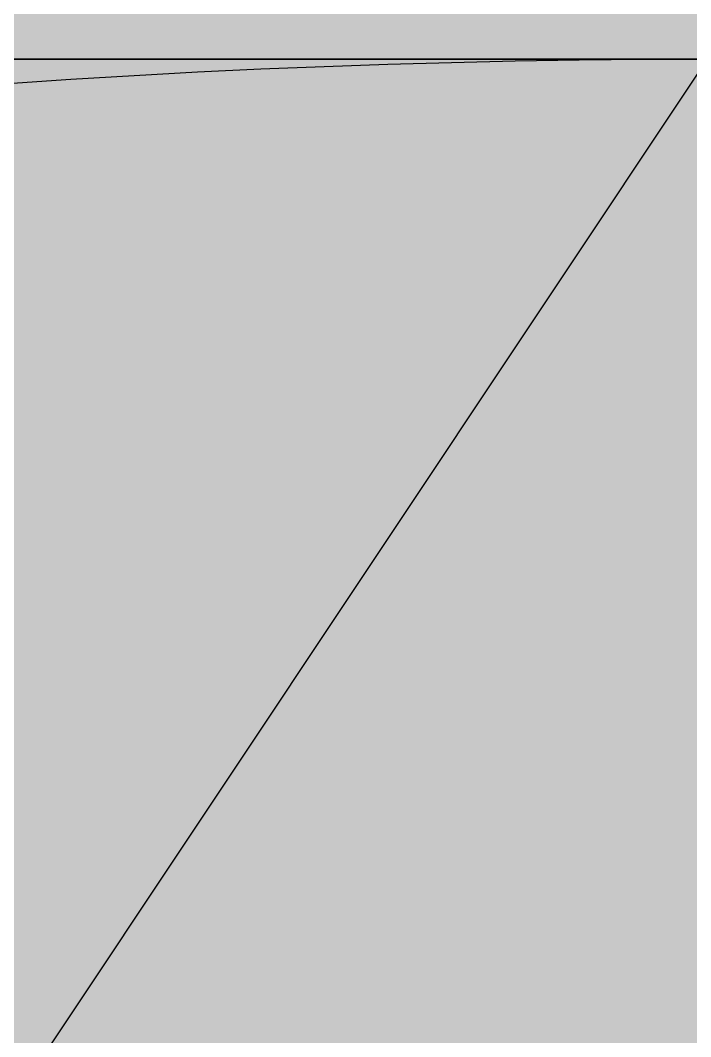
# Model space of a CAD drawing. Header units: inches. Extents: x -31 to 122, y -49 to 49.
# Drawn here: x -0.00488 to -0.00012, y 0.204 to 0.21121 of the extents above; entities that cross this region are included whole.
import ezdxf
from ezdxf.enums import TextEntityAlignment as Align

# ---------------------------------------------------------------- set-up
doc = ezdxf.new("R2010")
doc.units = ezdxf.units.IN
doc.header["$MEASUREMENT"] = 0
doc.layers.add('M-BLKA', color=4, linetype='Continuous')
doc.styles.add('BRA-ATT', font='romans.shx', dxfattribs={"width": 0.75})

# ---------------------------------------------------------------- blocks, each defined once
blk = doc.blocks.new('hvdbrk2s')
blk.add_hatch(color=256).paths.add_polyline_path([(0.1930953, 0.3260101), (0.1716397, 0.3878694), (0.1365536, 0.4375227), (0.0927663, 0.473578), (0.0452076, 0.494643), (-0.0017027, 0.4998727), (-0.0455825, 0.4906105), (-0.0845592, 0.4687466), (-0.1167602, 0.4361714), (-0.1403131, 0.3947753), (-0.1533453, 0.3464486), (-0.1539842, 0.2930816), (-0.1403573, 0.2365647), (-0.1116082, 0.1785467), (-0.0709453, 0.1197109), (-0.0225932, 0.0604987), (0.0292234, 0.0013518), (0.0440215, -0.0156442), (0.1263834, 0.0811177), (0.1753967, 0.1712421), (0.1959908, 0.253337)])
blk = doc.blocks.new('hvautoav')
at = {"linetype": 'Continuous'}
blk.add_line((-0.0546875, 0.2109375), (0.0546875, 0.2109375), dxfattribs=at)
blk = doc.blocks.new('hvmanav')
at = {"linetype": 'Continuous'}
blk.add_line((0, 0.2109375), (-0.046875, 0.140625), dxfattribs=at)
blk = doc.blocks.new('HVRF25')
blk.add_circle((0, 0), 22)
blk = doc.blocks.new('HVRF19')
blk.add_circle((0, 0), 16.5)
blk = doc.blocks.new('HVRF13')
blk.add_circle((0, 0), 12)
blk = doc.blocks.new('hvprgaug')
at = {"linetype": 'Continuous'}
blk.add_circle((-0.000074, 0.1821968), 0.0415719, dxfattribs=at)
blk = doc.blocks.new('hvpres-s')
at = {"linetype": 'Continuous'}
blk.add_circle((0, 0.140625), 0.0703125, dxfattribs=at)
at = {"layer": 'M-BLKA', "linetype": 'Continuous', "style": 'BRA-ATT', "width": 0.75, "flags": 8}
blk.add_attdef('?', text='', height=0.0703125, dxfattribs=at).set_placement((0, 0.140625), align=Align.MIDDLE_CENTER)
blk = doc.blocks.new('HVRF37')
blk.add_circle((0, 0), 31)
blk = doc.blocks.new('HVRF31')
blk.add_circle((0, 0), 25)
blk = doc.blocks.new('hvturbm')
at = {"linetype": 'Continuous'}
blk.add_circle((0, 0.140625), 0.0703125, dxfattribs=at)
blk = doc.blocks.new('hvthrmom')
at = {"linetype": 'Continuous'}
blk.add_line((0.031998, 0.2109375), (-0.0311378, 0.2109375), dxfattribs=at)
blk = doc.blocks.new('hvtemp-s')
at = {"linetype": 'Continuous'}
blk.add_circle((0, 0.140625), 0.0703125, dxfattribs=at)
at = {"layer": 'M-BLKA', "linetype": 'Continuous', "style": 'BRA-ATT', "width": 0.75, "flags": 8}
blk.add_attdef('?', text='', height=0.0703125, dxfattribs=at).set_placement((0, 0.140625), align=Align.MIDDLE_CENTER)
blk = doc.blocks.new('J12')
blk.add_arc((-3.329428, 0), 6, 284.95706768, 75.04293232)
blk = doc.blocks.new('J10')
blk.add_arc((-2.7745233, 0), 5, 284.9570677, 75.0429323)
blk = doc.blocks.new('hvvsm')
at = {"linetype": 'Continuous'}
blk.add_circle((0, 0.140625), 0.0703125, dxfattribs=at)
at = {"layer": 'M-BLKA', "linetype": 'Continuous', "style": 'BRA-ATT', "width": 0.75, "flags": 8}
blk.add_attdef('?', text='', height=0.0703125, dxfattribs=at).set_placement((0, 0.140625), align=Align.MIDDLE_CENTER)
blk = doc.blocks.new('hvvacbrk')
at = {"linetype": 'Continuous'}
blk.add_line((0.0429025, 0.2109375), (-0.0429025, 0.2109375), dxfattribs=at)
blk = doc.blocks.new('J8')
blk.add_arc((-2.2196187, 0), 4, 284.9570677, 75.0429323)
blk = doc.blocks.new('J6')
blk.add_arc((-1.664714, 0), 3, 284.9570677, 75.0429323)
blk = doc.blocks.new('J18')
blk.add_arc((-4.994142, 0), 9, 284.95706768, 75.04293232)
blk = doc.blocks.new('J16')
blk.add_arc((-4.4392373, 0), 8, 284.95706768, 75.04293232)
blk = doc.blocks.new('J14')
blk.add_arc((-3.8843327, 0), 7, 284.95706768, 75.04293232)

msp = doc.modelspace()

# ---------------------------------------------------------------- block references
for name in ['HVRF37', 'HVRF31', 'HVRF25', 'HVRF19', 'HVRF13', 'J18', 'J16', 'J14', 'J12', 'J10', 'J8', 'J6', 'hvdbrk2s', 'hvautoav', 'hvprgaug', 'hvturbm', 'hvvsm', 'hvpres-s', 'hvtemp-s', 'hvmanav', 'hvvacbrk', 'hvthrmom']:
    msp.add_blockref(name, (0, 0))

doc.saveas('drawing.dxf')
